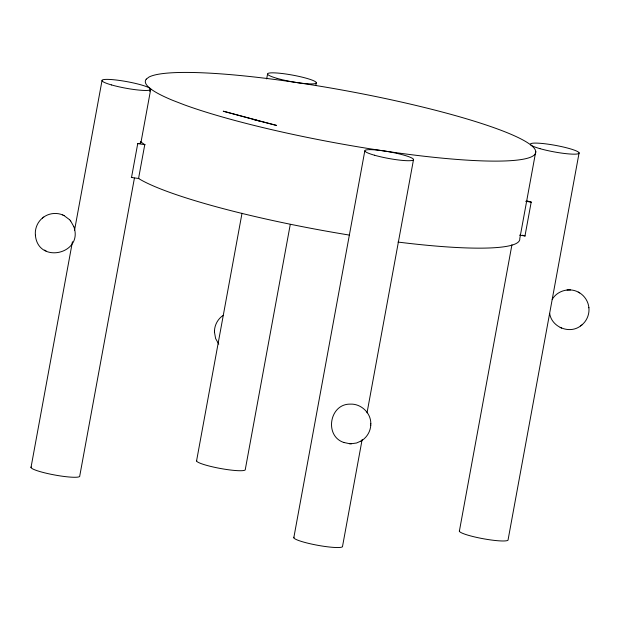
<?xml version="1.0" encoding="UTF-8"?>
<svg xmlns="http://www.w3.org/2000/svg" width="620" height="620" viewBox="0 0 620 620"><rect width="100%" height="100%" fill="white"/><g stroke="black" fill="none" stroke-linecap="round" stroke-linejoin="round"><path stroke-width="0.93" d="M218.767 344.17L215.605 338.512L214.458 332.103M214.481 330.739C214.737 324.717 217.992 318.92 222.952 315.51M362.305 440.239C367.265 436.829 370.52 431.032 370.776 425.01M370.799 423.646C370.985 412.85 360.949 403.558 350.308 404.132C329.336 403.674 324.074 436.364 344.061 442.548M214.45 332.32L214.481 330.522M370.768 425.227L370.799 423.429M31 467.511L72.439 241.715M74.54 230.284L101.998 80.701M149.645 91.31L150.164 88.466M134.424 178.087L79.748 475.966A24.8 3.325 10.4 0 1 54.436 474.943A24.8 3.325 10.4 0 1 31.163 466.953M140.98 142.337L150.745 89.148M196.555 460.962L242.017 213.241M266.67 78.91L267.546 74.144M290.245 224.556L245.303 469.41A24.8 3.325 10.4 0 1 219.984 468.394A24.8 3.325 10.4 0 1 196.718 460.404M315.774 85.452L316.293 82.592M293.803 537.773L364.8 150.954M362.142 439.51L342.558 546.22A24.8 3.325 10.4 0 1 317.238 545.205A24.8 3.325 10.4 0 1 293.973 537.207M367.032 412.835L413.548 159.402M459.358 531.216L511.934 244.753M535.757 151.567L519.785 238.599A198.431 26.59 10.4 0 1 397.993 242.071M579.103 152.853L508.106 539.663A24.8 3.325 10.4 0 1 482.794 538.648A24.8 3.325 10.4 0 1 459.521 530.658M552.203 299.421C557.279 290.563 569.563 287.269 578.429 292.183M42.517 217.984C37.417 222.123 34.643 228.927 35.433 235.445M581.785 325.012C586.884 320.881 589.659 314.077 588.868 307.559M43.586 217.163C49.05 213.156 56.622 212.327 62.837 215.001M549.653 313.34C551.583 327.275 569.718 334.49 580.715 325.841M42.338 218.124L43.757 217.031M580.545 325.973L581.963 324.88M350.866 443.796L356.539 443.006L361.166 440.975M360.995 441.084L362.491 440.115M35.402 235.228C37.983 264.585 83.964 254.068 73.734 226.409M132.099 177.413L131.517 177.452L137.733 143.608L138.306 143.569A24.8 3.325 10.4 0 0 140.407 141.647L144.77 144.654L138.555 178.498L139.756 179.219A198.431 26.59 10.4 0 0 347.657 234.802L349.564 235.104M567.021 289.997L568.633 289.889M343.821 442.463L349.882 443.765M570.478 289.928L569.082 289.881M349.711 443.757L351.122 443.804M137.5 143.577L145.15 144.708M525.683 201.299L531.425 202.151M131.285 177.421L138.934 178.56M519.475 235.143L525.21 235.995M252.945 119.389L276.629 125.449L223.231 111.197L259.222 120.954M560.17 327.406L561.643 328.081M63.899 215.489L69.642 219.759M62.659 214.923L64.131 215.597M579.522 292.803C584.761 295.965 588.341 301.676 588.899 307.776M44.57 250.077L46.043 250.914M578.259 292.082L579.731 292.927M70.525 220.774L73.811 226.61M69.51 219.604L70.672 220.945M522.358 235.205A24.8 3.325 10.4 0 0 524.001 235.693L524.977 235.964L531.193 202.12L530.208 201.841A24.8 3.325 10.4 0 1 527.062 200.88M146.243 79.151L146.126 79.298A198.431 26.59 10.4 0 0 172.841 100.401L184.21 104.796A198.431 26.59 10.4 0 0 383.772 150.908A198.431 26.59 10.4 0 0 532.053 156.519L533.076 155.93A198.431 26.59 10.4 0 0 500.239 129.991L496.891 128.751A198.431 26.59 10.4 0 0 297.321 82.638A198.431 26.59 10.4 0 0 149.048 77.027L146.274 79.12M277.163 78.399A24.8 3.325 10.4 0 0 316.13 83.157A24.8 3.325 10.4 0 0 282.472 73.555A24.8 3.325 10.4 0 0 277.163 78.399M539.974 148.653A24.8 3.325 10.4 0 0 578.941 153.411A24.8 3.325 10.4 0 0 545.275 143.809A24.8 3.325 10.4 0 0 539.974 148.653M374.418 155.209A24.8 3.325 10.4 0 0 413.385 159.96A24.8 3.325 10.4 0 0 379.719 150.366A24.8 3.325 10.4 0 0 374.418 155.209M111.608 84.956A24.8 3.325 10.4 0 0 150.583 89.706A24.8 3.325 10.4 0 0 116.917 80.104A24.8 3.325 10.4 0 0 111.608 84.956"/></g></svg>
